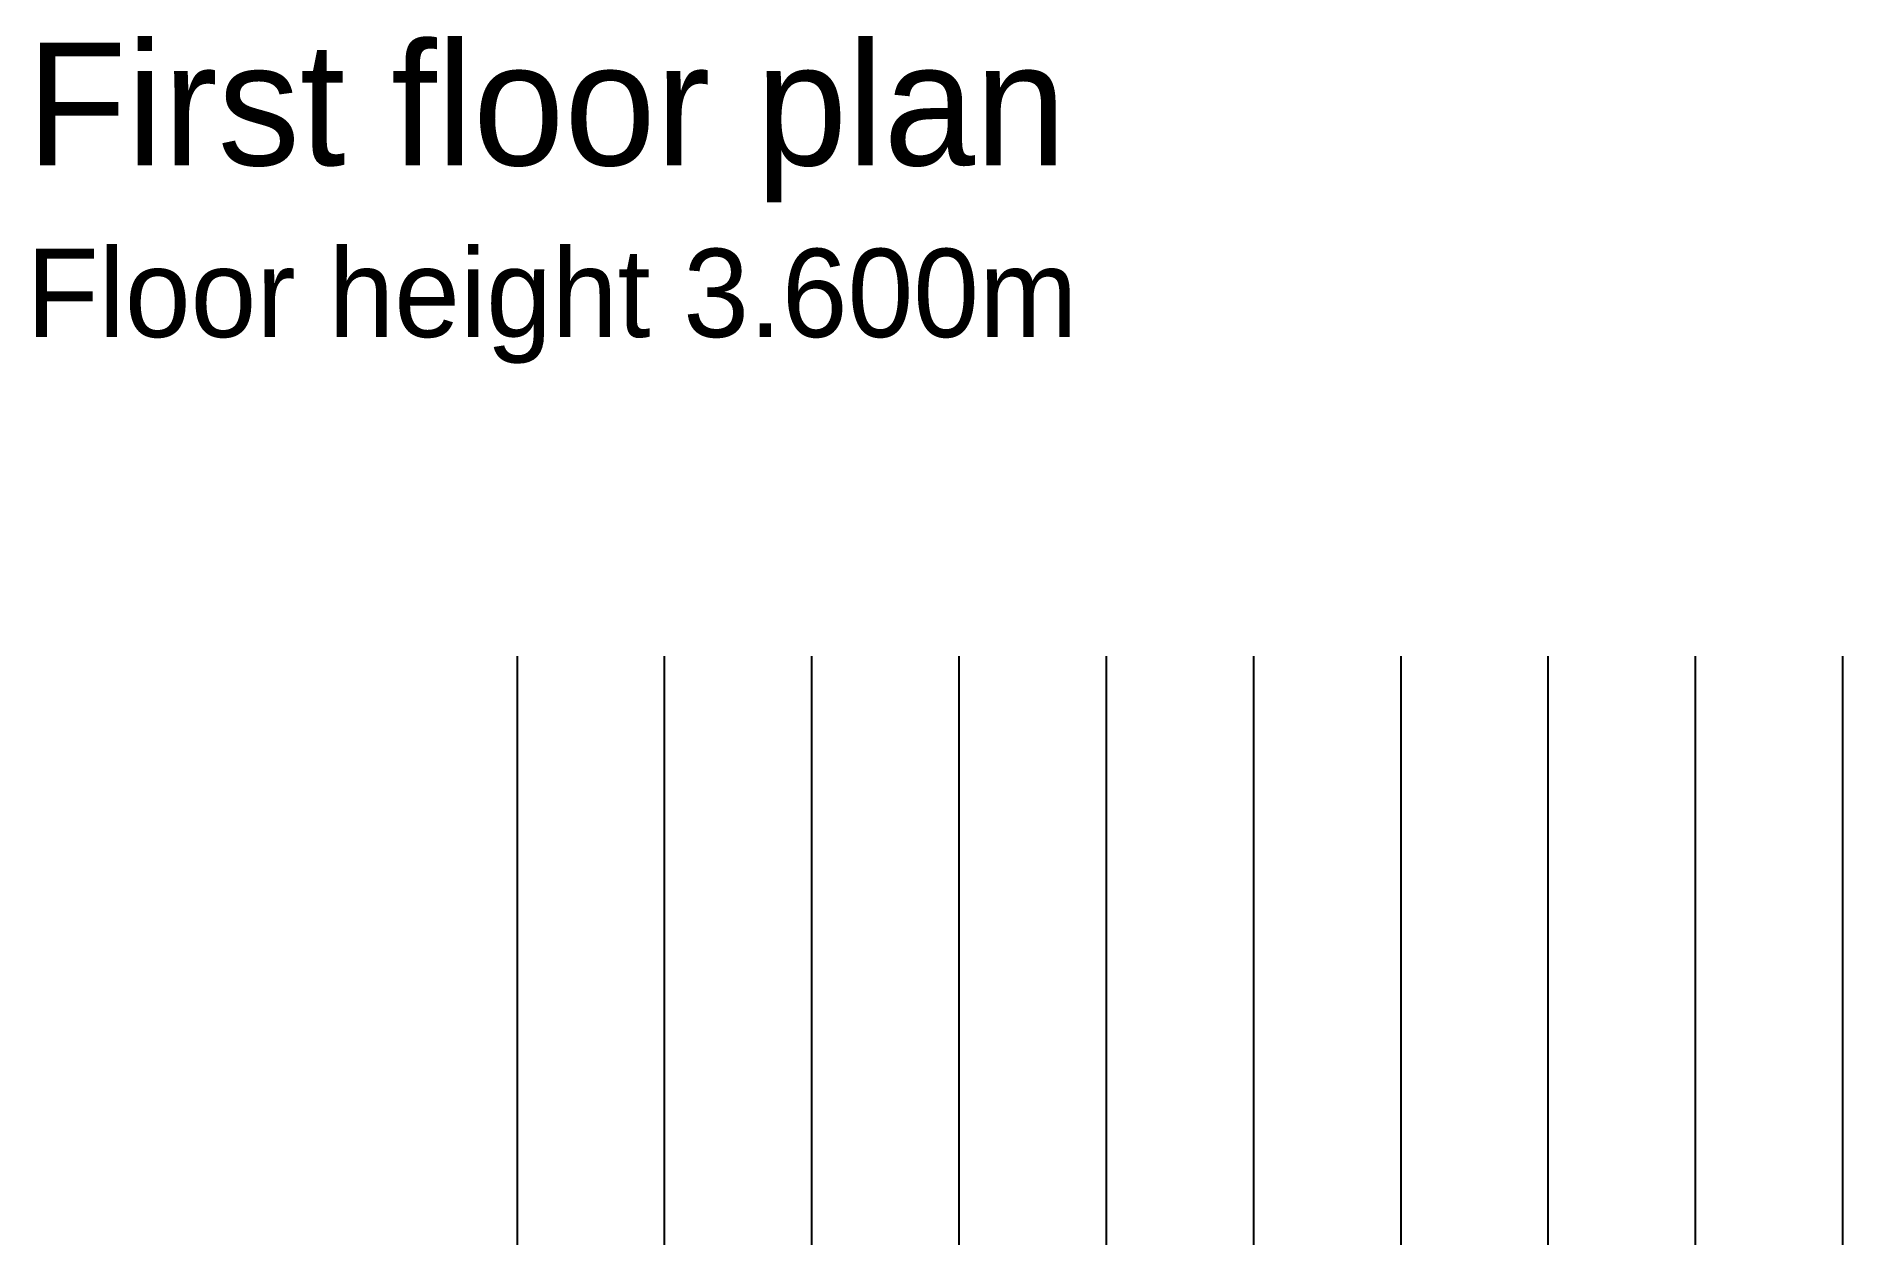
# Model space of a CAD drawing. Extents: x 20 to 3700, y 1000 to 3463.
import ezdxf

# ---------------------------------------------------------------- set-up
doc = ezdxf.new("R2010")
doc.units = 0

msp = doc.modelspace()

# ---------------------------------------------------------------- linework, layer by layer
at = {"layer": 'A-LINE'}
for p, q in [((1000, 1000), (1000, 2200)), ((1300, 1000), (1300, 2200)), ((1600, 1000), (1600, 2200)), ((1900, 1000), (1900, 2200)), ((2200, 1000), (2200, 2200)), ((2500, 1000), (2500, 2200)), ((2800, 1000), (2800, 2200)), ((3100, 1000), (3100, 2200)), ((3400, 1000), (3400, 2200)), ((3700, 1000), (3700, 2200))]:
    msp.add_line(p, q, dxfattribs=at)

# ---------------------------------------------------------------- texts
at = {"layer": 'A-NOTE'}
msp.add_text('Floor height 3.600m', height=180, dxfattribs=at).set_placement((0, 2850))
at = {"layer": 'A-TITLE'}
msp.add_text('First floor plan', height=250, dxfattribs=at).set_placement((0, 3200))

doc.saveas('drawing.dxf')
